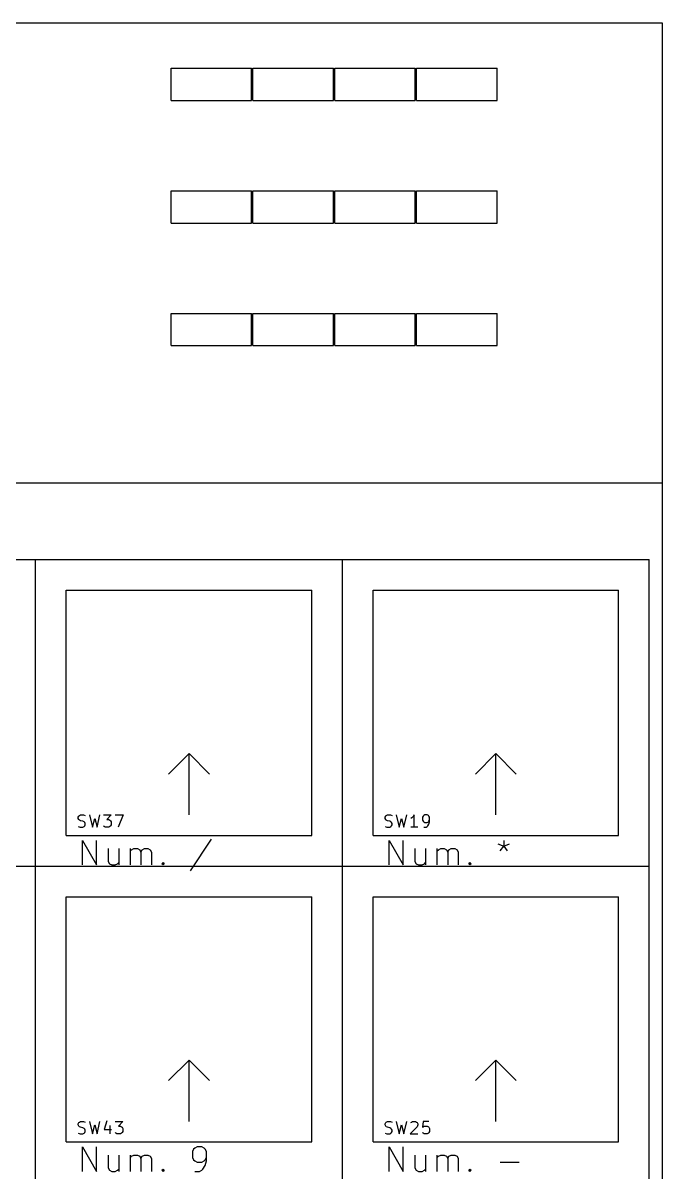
# Model space of a CAD drawing. Extents: x 0 to 449, y -142 to 0.
# Drawn here: x 409.7 to 449.4, y -71.6 to -0.2 of the extents above; entities that cross this region are included whole.
import ezdxf

# ---------------------------------------------------------------- set-up
doc = ezdxf.new("R2010")
doc.units = 0
doc.layers.get('0').update_dxf_attribs({"linetype": 'CONTINUOUS'})

msp = doc.modelspace()

# ---------------------------------------------------------------- linework, layer by layer
at = {"color": 7}
for p, q in [((0.152395, -0.151869), (449.41629, -0.151869)), ((449.41629, -0.151869), (449.41629, -133.502242)), ((418.936204, -4.961882), (418.936204, -2.961876)), ((418.936204, -2.961876), (423.936208, -2.961876)), ((423.936208, -4.961882), (423.936208, -2.961876)), ((424.016218, -4.961882), (424.016218, -2.961876)), ((424.016218, -2.961876), (429.016223, -2.961876)), ((429.016223, -4.961882), (429.016223, -2.961876)), ((429.096233, -4.961882), (429.096233, -2.961876)), ((429.096233, -2.961876), (434.096237, -2.961876)), ((434.096237, -4.961882), (434.096237, -2.961876)), ((434.176247, -4.961882), (434.176247, -2.961876)), ((434.176247, -2.961876), (439.176251, -2.961876)), ((439.176251, -4.961882), (439.176251, -2.961876)), ((418.936204, -4.961882), (423.936208, -4.961882)), ((424.016218, -4.961882), (429.016223, -4.961882)), ((429.096233, -4.961882), (434.096237, -4.961882)), ((434.176247, -4.961882), (439.176251, -4.961882)), ((418.936204, -12.581904), (418.936204, -10.581898)), ((418.936204, -10.581898), (423.936208, -10.581898)), ((423.936208, -12.581904), (423.936208, -10.581898)), ((424.016218, -12.581904), (424.016218, -10.581898)), ((424.016218, -10.581898), (429.016223, -10.581898)), ((429.016223, -12.581904), (429.016223, -10.581898)), ((429.096233, -12.581904), (429.096233, -10.581898)), ((429.096233, -10.581898), (434.096237, -10.581898)), ((434.096237, -12.581904), (434.096237, -10.581898)), ((434.176247, -12.581904), (434.176247, -10.581898)), ((434.176247, -10.581898), (439.176251, -10.581898)), ((439.176251, -12.581904), (439.176251, -10.581898)), ((418.936204, -12.581904), (423.936208, -12.581904)), ((424.016218, -12.581904), (429.016223, -12.581904)), ((429.096233, -12.581904), (434.096237, -12.581904)), ((434.176247, -12.581904), (439.176251, -12.581904)), ((418.936204, -20.201925), (418.936204, -18.20192)), ((418.936204, -18.20192), (423.936208, -18.20192)), ((423.936208, -20.201925), (423.936208, -18.20192)), ((424.016218, -20.201925), (424.016218, -18.20192)), ((424.016218, -18.20192), (429.016223, -18.20192)), ((429.016223, -20.201925), (429.016223, -18.20192)), ((429.096233, -20.201925), (429.096233, -18.20192)), ((429.096233, -18.20192), (434.096237, -18.20192)), ((434.096237, -20.201925), (434.096237, -18.20192)), ((434.176247, -20.201925), (434.176247, -18.20192)), ((434.176247, -18.20192), (439.176251, -18.20192)), ((439.176251, -20.201925), (439.176251, -18.20192)), ((418.936204, -20.201925), (423.936208, -20.201925)), ((424.016218, -20.201925), (429.016223, -20.201925)), ((429.096233, -20.201925), (434.096237, -20.201925)), ((434.176247, -20.201925), (439.176251, -20.201925)), ((300.984501, -28.726949), (449.41629, -28.726949)), ((372.422203, -33.489463), (448.622418, -33.489463)), ((410.52231, -128.739729), (410.52231, -33.489463)), ((429.572364, -128.739729), (429.572364, -33.489463)), ((448.622418, -128.739729), (448.622418, -33.489463)), ((412.427316, -35.394468), (427.667359, -35.394468)), ((412.427316, -50.634511), (412.427316, -35.394468)), ((427.667359, -50.634511), (427.667359, -35.394468)), ((431.477369, -35.394468), (446.717413, -35.394468)), ((431.477369, -50.634511), (431.477369, -35.394468)), ((446.717413, -50.634511), (446.717413, -35.394468)), ((418.777334, -46.8245), (420.047337, -45.554497)), ((420.047337, -45.554497), (421.317341, -46.8245)), ((420.047337, -49.364508), (420.047337, -45.554497)), ((437.827387, -46.8245), (439.097391, -45.554497)), ((439.097391, -45.554497), (440.367395, -46.8245)), ((439.097391, -49.364508), (439.097391, -45.554497)), ((413.172528, -49.505115), (413.208818, -49.432543)), ((413.172528, -49.577686), (413.172528, -49.505115)), ((413.208818, -49.650258), (413.172528, -49.577686)), ((413.208818, -49.432543), (413.245098, -49.396258)), ((413.245098, -49.686544), (413.208818, -49.650258)), ((413.245098, -49.396258), (413.317678, -49.359972)), ((413.317678, -49.72283), (413.245098, -49.686544)), ((413.317678, -49.359972), (413.499099, -49.359972)), ((413.462819, -49.759116), (413.317678, -49.72283)), ((413.535389, -49.795401), (413.462819, -49.759116)), ((413.499099, -49.359972), (413.607959, -49.396258)), ((413.571679, -49.831687), (413.535389, -49.795401)), ((413.607959, -49.904259), (413.571679, -49.831687)), ((413.571679, -50.049402), (413.607959, -49.97683)), ((413.607959, -49.97683), (413.607959, -49.904259)), ((413.86196, -49.359972), (414.04339, -50.121974)), ((414.04339, -50.121974), (414.188531, -49.577686)), ((414.188531, -49.577686), (414.333681, -50.121974)), ((414.333681, -50.121974), (414.515102, -49.359972)), ((414.732822, -49.359972), (415.204533, -49.359972)), ((415.204533, -49.359972), (414.950533, -49.650258)), ((414.950533, -49.650258), (415.059393, -49.650258)), ((415.059393, -49.650258), (415.131963, -49.686544)), ((415.131963, -49.686544), (415.168253, -49.72283)), ((415.168253, -49.72283), (415.204533, -49.795401)), ((415.204533, -49.97683), (415.168253, -50.049402)), ((415.204533, -49.795401), (415.204533, -49.97683)), ((415.458534, -49.359972), (415.966536, -49.359972)), ((415.966536, -49.359972), (415.639965, -50.121974)), ((432.222582, -49.505115), (432.258872, -49.432543)), ((432.222582, -49.577686), (432.222582, -49.505115)), ((432.258872, -49.650258), (432.222582, -49.577686)), ((432.258872, -49.432543), (432.295152, -49.396258)), ((432.295152, -49.686544), (432.258872, -49.650258)), ((432.295152, -49.396258), (432.367732, -49.359972)), ((432.367732, -49.72283), (432.295152, -49.686544)), ((432.367732, -49.359972), (432.549153, -49.359972)), ((432.512872, -49.759116), (432.367732, -49.72283)), ((432.585443, -49.795401), (432.512872, -49.759116)), ((432.549153, -49.359972), (432.658013, -49.396258)), ((432.621733, -49.831687), (432.585443, -49.795401)), ((432.658013, -49.904259), (432.621733, -49.831687)), ((432.621733, -50.049402), (432.658013, -49.97683)), ((432.658013, -49.97683), (432.658013, -49.904259)), ((432.912014, -49.359972), (433.093444, -50.121974)), ((433.093444, -50.121974), (433.238584, -49.577686)), ((433.238584, -49.577686), (433.383735, -50.121974)), ((433.383735, -50.121974), (433.565155, -49.359972)), ((433.891736, -49.5414), (433.819156, -49.577686)), ((433.964307, -49.468829), (433.891736, -49.5414)), ((434.036877, -49.359972), (433.964307, -49.468829)), ((434.036877, -50.121974), (434.036877, -49.359972)), ((434.581158, -49.432543), (434.544878, -49.505115)), ((434.544878, -49.505115), (434.544878, -49.686544)), ((434.544878, -49.686544), (434.581158, -49.759116)), ((434.617448, -49.396258), (434.581158, -49.432543)), ((434.581158, -49.759116), (434.617448, -49.795401)), ((434.690019, -49.359972), (434.617448, -49.396258)), ((434.617448, -49.795401), (434.690019, -49.831687)), ((434.835159, -49.359972), (434.690019, -49.359972)), ((434.690019, -49.831687), (434.835159, -49.831687)), ((434.907739, -49.396258), (434.835159, -49.359972)), ((434.835159, -49.831687), (434.907739, -49.795401)), ((434.871449, -50.049402), (434.944019, -49.940544)), ((434.944019, -49.432543), (434.907739, -49.396258)), ((434.907739, -49.795401), (434.944019, -49.759116)), ((434.980309, -49.505115), (434.944019, -49.432543)), ((434.944019, -49.759116), (434.980309, -49.686544)), ((434.944019, -49.940544), (434.980309, -49.795401)), ((434.980309, -49.795401), (434.980309, -49.505115)), ((412.427316, -50.634511), (427.667359, -50.634511)), ((413.172528, -50.085688), (413.281388, -50.121974)), ((413.281388, -50.121974), (413.462819, -50.121974)), ((413.462819, -50.121974), (413.535389, -50.085688)), ((413.535389, -50.085688), (413.571679, -50.049402)), ((414.769102, -50.085688), (414.732822, -50.049402)), ((414.841682, -50.121974), (414.769102, -50.085688)), ((415.059393, -50.121974), (414.841682, -50.121974)), ((415.131963, -50.085688), (415.059393, -50.121974)), ((415.168253, -50.049402), (415.131963, -50.085688)), ((431.477369, -50.634511), (446.717413, -50.634511)), ((432.222582, -50.085688), (432.331442, -50.121974)), ((432.331442, -50.121974), (432.512872, -50.121974)), ((432.512872, -50.121974), (432.585443, -50.085688)), ((432.585443, -50.085688), (432.621733, -50.049402)), ((434.254587, -50.121974), (433.819156, -50.121974)), ((434.617448, -50.121974), (434.762589, -50.121974)), ((434.762589, -50.121974), (434.835159, -50.085688)), ((434.835159, -50.085688), (434.871449, -50.049402)), ((413.431518, -52.466944), (413.431518, -50.94294)), ((413.431518, -50.94294), (414.302381, -52.466944)), ((414.302381, -52.466944), (414.302381, -50.94294)), ((421.414401, -50.870369), (420.108107, -52.829802)), ((432.481572, -52.466944), (432.481572, -50.94294)), ((432.481572, -50.94294), (433.352435, -52.466944)), ((433.352435, -52.466944), (433.352435, -50.94294)), ((439.230741, -51.160655), (439.593592, -51.305798)), ((439.375882, -51.596085), (439.593592, -51.305798)), ((439.593592, -50.94294), (439.593592, -51.305798)), ((439.593592, -51.305798), (439.956453, -51.160655)), ((439.593592, -51.305798), (439.811313, -51.596085)), ((415.028093, -51.450942), (415.028093, -52.24923)), ((415.681245, -51.450942), (415.681245, -52.466944)), ((416.406957, -52.466944), (416.406957, -51.450942)), ((416.406957, -51.596085), (416.479527, -51.523514)), ((416.479527, -51.523514), (416.624678, -51.450942)), ((416.624678, -51.450942), (416.842388, -51.450942)), ((416.842388, -51.450942), (416.987529, -51.523514)), ((416.987529, -51.523514), (417.060099, -51.668656)), ((417.060099, -51.668656), (417.132679, -51.523514)), ((417.060099, -51.668656), (417.060099, -52.466944)), ((417.132679, -51.523514), (417.277819, -51.450942)), ((417.277819, -51.450942), (417.49553, -51.450942)), ((417.49553, -51.450942), (417.64068, -51.523514)), ((417.64068, -51.523514), (417.713251, -51.668656)), ((417.713251, -51.668656), (417.713251, -52.466944)), ((434.078147, -51.450942), (434.078147, -52.24923)), ((434.731299, -51.450942), (434.731299, -52.466944)), ((435.457011, -52.466944), (435.457011, -51.450942)), ((435.457011, -51.596085), (435.529581, -51.523514)), ((435.529581, -51.523514), (435.674731, -51.450942)), ((435.674731, -51.450942), (435.892442, -51.450942)), ((435.892442, -51.450942), (436.037582, -51.523514)), ((436.037582, -51.523514), (436.110153, -51.668656)), ((436.110153, -51.668656), (436.182733, -51.523514)), ((436.110153, -51.668656), (436.110153, -52.466944)), ((436.182733, -51.523514), (436.327873, -51.450942)), ((436.327873, -51.450942), (436.545584, -51.450942)), ((436.545584, -51.450942), (436.690734, -51.523514)), ((436.690734, -51.523514), (436.763304, -51.668656)), ((436.763304, -51.668656), (436.763304, -52.466944)), ((405.759797, -52.539517), (424.809851, -52.539517)), ((415.028093, -52.24923), (415.100673, -52.394373)), ((415.100673, -52.394373), (415.245814, -52.466944)), ((415.245814, -52.466944), (415.463524, -52.466944)), ((415.463524, -52.466944), (415.608675, -52.394373)), ((415.608675, -52.394373), (415.681245, -52.321801)), ((418.366392, -52.394373), (418.438963, -52.321801)), ((418.438963, -52.466944), (418.366392, -52.394373)), ((418.438963, -52.321801), (418.511533, -52.394373)), ((418.438963, -52.321801), (418.438963, -52.466944)), ((418.511533, -52.394373), (418.438963, -52.466944)), ((424.809851, -52.539517), (448.622418, -52.539517)), ((434.078147, -52.24923), (434.150727, -52.394373)), ((434.150727, -52.394373), (434.295867, -52.466944)), ((434.295867, -52.466944), (434.513578, -52.466944)), ((434.513578, -52.466944), (434.658728, -52.394373)), ((434.658728, -52.394373), (434.731299, -52.321801)), ((437.416446, -52.394373), (437.489016, -52.321801)), ((437.489016, -52.466944), (437.416446, -52.394373)), ((437.489016, -52.321801), (437.561587, -52.394373)), ((437.489016, -52.321801), (437.489016, -52.466944)), ((437.561587, -52.394373), (437.489016, -52.466944)), ((412.427316, -54.444522), (427.667359, -54.444522)), ((412.427316, -69.684565), (412.427316, -54.444522)), ((427.667359, -69.684565), (427.667359, -54.444522)), ((431.477369, -54.444522), (446.717413, -54.444522)), ((431.477369, -69.684565), (431.477369, -54.444522)), ((446.717413, -69.684565), (446.717413, -54.444522)), ((418.777334, -65.874554), (420.047337, -64.604551)), ((420.047337, -64.604551), (421.317341, -65.874554)), ((420.047337, -68.414561), (420.047337, -64.604551)), ((437.827387, -65.874554), (439.097391, -64.604551)), ((439.097391, -64.604551), (440.367395, -65.874554)), ((439.097391, -68.414561), (439.097391, -64.604551)), ((413.172528, -68.555169), (413.208818, -68.482597)), ((413.208818, -68.482597), (413.245098, -68.446312)), ((413.245098, -68.446312), (413.317678, -68.410025)), ((413.317678, -68.410025), (413.499099, -68.410025)), ((413.499099, -68.410025), (413.607959, -68.446312)), ((413.86196, -68.410025), (414.04339, -69.172028)), ((414.333681, -69.172028), (414.515102, -68.410025)), ((414.950533, -68.373739), (414.769102, -68.918027)), ((415.458534, -68.410025), (415.930256, -68.410025)), ((415.930256, -68.410025), (415.676255, -68.700312)), ((432.222582, -68.555169), (432.258872, -68.482597)), ((432.258872, -68.482597), (432.295152, -68.446312)), ((432.295152, -68.446312), (432.367732, -68.410025)), ((432.367732, -68.410025), (432.549153, -68.410025)), ((432.549153, -68.410025), (432.658013, -68.446312)), ((432.912014, -68.410025), (433.093444, -69.172028)), ((433.383735, -69.172028), (433.565155, -68.410025)), ((433.819156, -68.482597), (433.855446, -68.446312)), ((433.855446, -68.446312), (433.928016, -68.410025)), ((433.928016, -68.410025), (434.109447, -68.410025)), ((434.109447, -68.410025), (434.182017, -68.446312)), ((434.182017, -68.446312), (434.218307, -68.482597)), ((434.218307, -68.482597), (434.254587, -68.555169)), ((434.581158, -68.410025), (434.544878, -68.772883)), ((434.944019, -68.410025), (434.581158, -68.410025)), ((413.172528, -68.62774), (413.172528, -68.555169)), ((413.208818, -68.700312), (413.172528, -68.62774)), ((413.172528, -69.135741), (413.281388, -69.172028)), ((413.245098, -68.736597), (413.208818, -68.700312)), ((413.317678, -68.772883), (413.245098, -68.736597)), ((413.281388, -69.172028), (413.462819, -69.172028)), ((413.462819, -68.80917), (413.317678, -68.772883)), ((413.535389, -68.845455), (413.462819, -68.80917)), ((413.462819, -69.172028), (413.535389, -69.135741)), ((413.571679, -68.881741), (413.535389, -68.845455)), ((413.535389, -69.135741), (413.571679, -69.099455)), ((413.607959, -68.954313), (413.571679, -68.881741)), ((413.571679, -69.099455), (413.607959, -69.026884)), ((413.607959, -69.026884), (413.607959, -68.954313)), ((414.04339, -69.172028), (414.188531, -68.62774)), ((414.188531, -68.62774), (414.333681, -69.172028)), ((414.769102, -68.918027), (415.240824, -68.918027)), ((415.131963, -68.664026), (415.131963, -69.172028)), ((415.494824, -69.135741), (415.458534, -69.099455)), ((415.567395, -69.172028), (415.494824, -69.135741)), ((415.785105, -69.172028), (415.567395, -69.172028)), ((415.676255, -68.700312), (415.785105, -68.700312)), ((415.785105, -68.700312), (415.857685, -68.736597)), ((415.857685, -69.135741), (415.785105, -69.172028)), ((415.857685, -68.736597), (415.893965, -68.772883)), ((415.893965, -69.099455), (415.857685, -69.135741)), ((415.893965, -68.772883), (415.930256, -68.845455)), ((415.930256, -69.026884), (415.893965, -69.099455)), ((415.930256, -68.845455), (415.930256, -69.026884)), ((432.222582, -68.62774), (432.222582, -68.555169)), ((432.258872, -68.700312), (432.222582, -68.62774)), ((432.222582, -69.135741), (432.331442, -69.172028)), ((432.295152, -68.736597), (432.258872, -68.700312)), ((432.367732, -68.772883), (432.295152, -68.736597)), ((432.331442, -69.172028), (432.512872, -69.172028)), ((432.512872, -68.80917), (432.367732, -68.772883)), ((432.585443, -68.845455), (432.512872, -68.80917)), ((432.512872, -69.172028), (432.585443, -69.135741)), ((432.621733, -68.881741), (432.585443, -68.845455)), ((432.585443, -69.135741), (432.621733, -69.099455)), ((432.658013, -68.954313), (432.621733, -68.881741)), ((432.621733, -69.099455), (432.658013, -69.026884)), ((432.658013, -69.026884), (432.658013, -68.954313)), ((433.093444, -69.172028), (433.238584, -68.62774)), ((433.238584, -68.62774), (433.383735, -69.172028)), ((434.218307, -68.736597), (433.782876, -69.172028)), ((433.782876, -69.172028), (434.254587, -69.172028)), ((434.254587, -68.62774), (434.218307, -68.736597)), ((434.254587, -68.555169), (434.254587, -68.62774)), ((434.544878, -68.772883), (434.581158, -68.736597)), ((434.581158, -69.135741), (434.544878, -69.099455)), ((434.581158, -68.736597), (434.653738, -68.700312)), ((434.653738, -69.172028), (434.581158, -69.135741)), ((434.653738, -68.700312), (434.835159, -68.700312)), ((434.835159, -69.172028), (434.653738, -69.172028)), ((434.835159, -68.700312), (434.907739, -68.736597)), ((434.907739, -69.135741), (434.835159, -69.172028)), ((434.907739, -68.736597), (434.944019, -68.772883)), ((434.944019, -69.099455), (434.907739, -69.135741)), ((434.944019, -68.772883), (434.980309, -68.845455)), ((434.980309, -69.026884), (434.944019, -69.099455)), ((434.980309, -68.845455), (434.980309, -69.026884)), ((412.427316, -69.684565), (427.667359, -69.684565)), ((431.477369, -69.684565), (446.717413, -69.684565)), ((413.431518, -71.516998), (413.431518, -69.992994)), ((413.431518, -69.992994), (414.302381, -71.516998)), ((414.302381, -71.516998), (414.302381, -69.992994)), ((415.028093, -70.500995), (415.028093, -71.299284)), ((415.681245, -70.500995), (415.681245, -71.516998)), ((416.406957, -71.516998), (416.406957, -70.500995)), ((416.406957, -70.646139), (416.479527, -70.573568)), ((416.479527, -70.573568), (416.624678, -70.500995)), ((416.624678, -70.500995), (416.842388, -70.500995)), ((416.842388, -70.500995), (416.987529, -70.573568)), ((416.987529, -70.573568), (417.060099, -70.71871)), ((417.060099, -70.71871), (417.132679, -70.573568)), ((417.132679, -70.573568), (417.277819, -70.500995)), ((417.277819, -70.500995), (417.49553, -70.500995)), ((417.49553, -70.500995), (417.64068, -70.573568)), ((417.64068, -70.573568), (417.713251, -70.71871)), ((420.325828, -70.138137), (420.253258, -70.283281)), ((420.253258, -70.283281), (420.253258, -70.646139)), ((420.253258, -70.646139), (420.325828, -70.791282)), ((420.398398, -70.065566), (420.325828, -70.138137)), ((420.543539, -69.992994), (420.398398, -70.065566)), ((420.833829, -69.992994), (420.543539, -69.992994)), ((420.97897, -70.065566), (420.833829, -69.992994)), ((421.05154, -70.138137), (420.97897, -70.065566)), ((421.12411, -70.283281), (421.05154, -70.138137)), ((421.05154, -70.791282), (421.12411, -70.646139)), ((421.12411, -70.863853), (421.12411, -70.283281)), ((432.481572, -71.516998), (432.481572, -69.992994)), ((432.481572, -69.992994), (433.352435, -71.516998)), ((433.352435, -71.516998), (433.352435, -69.992994)), ((434.078147, -70.500995), (434.078147, -71.299284)), ((434.731299, -70.500995), (434.731299, -71.516998)), ((435.457011, -71.516998), (435.457011, -70.500995)), ((435.457011, -70.646139), (435.529581, -70.573568)), ((435.529581, -70.573568), (435.674731, -70.500995)), ((435.674731, -70.500995), (435.892442, -70.500995)), ((435.892442, -70.500995), (436.037582, -70.573568)), ((436.037582, -70.573568), (436.110153, -70.71871)), ((436.110153, -70.71871), (436.182733, -70.573568)), ((436.182733, -70.573568), (436.327873, -70.500995)), ((436.327873, -70.500995), (436.545584, -70.500995)), ((436.545584, -70.500995), (436.690734, -70.573568)), ((436.690734, -70.573568), (436.763304, -70.71871)), ((415.028093, -71.299284), (415.100673, -71.444427)), ((415.608675, -71.444427), (415.681245, -71.371855)), ((417.060099, -70.71871), (417.060099, -71.516998)), ((417.713251, -70.71871), (417.713251, -71.516998)), ((418.366392, -71.444427), (418.438963, -71.371855)), ((418.438963, -71.371855), (418.511533, -71.444427)), ((418.438963, -71.371855), (418.438963, -71.516998)), ((420.325828, -70.791282), (420.398398, -70.863853)), ((420.398398, -70.863853), (420.543539, -70.936426)), ((420.543539, -70.936426), (420.833829, -70.936426)), ((420.833829, -70.936426), (420.97897, -70.863853)), ((420.833829, -71.444427), (420.9064, -71.371855)), ((420.9064, -71.371855), (421.05154, -71.15414)), ((420.97897, -70.863853), (421.05154, -70.791282)), ((421.05154, -71.15414), (421.12411, -70.863853)), ((434.078147, -71.299284), (434.150727, -71.444427)), ((434.658728, -71.444427), (434.731299, -71.371855)), ((436.110153, -70.71871), (436.110153, -71.516998)), ((436.763304, -70.71871), (436.763304, -71.516998)), ((437.416446, -71.444427), (437.489016, -71.371855)), ((437.489016, -71.371855), (437.561587, -71.444427)), ((437.489016, -71.371855), (437.489016, -71.516998)), ((439.375882, -70.936426), (440.537025, -70.936426)), ((415.100673, -71.444427), (415.245814, -71.516998)), ((415.245814, -71.516998), (415.463524, -71.516998)), ((415.463524, -71.516998), (415.608675, -71.444427)), ((418.438963, -71.516998), (418.366392, -71.444427)), ((418.511533, -71.444427), (418.438963, -71.516998)), ((420.398398, -71.516998), (420.688689, -71.516998)), ((420.688689, -71.516998), (420.833829, -71.444427)), ((434.150727, -71.444427), (434.295867, -71.516998)), ((434.295867, -71.516998), (434.513578, -71.516998)), ((434.513578, -71.516998), (434.658728, -71.444427)), ((437.489016, -71.516998), (437.416446, -71.444427)), ((437.561587, -71.444427), (437.489016, -71.516998))]:
    msp.add_line(p, q, dxfattribs=at)

doc.saveas('drawing.dxf')
